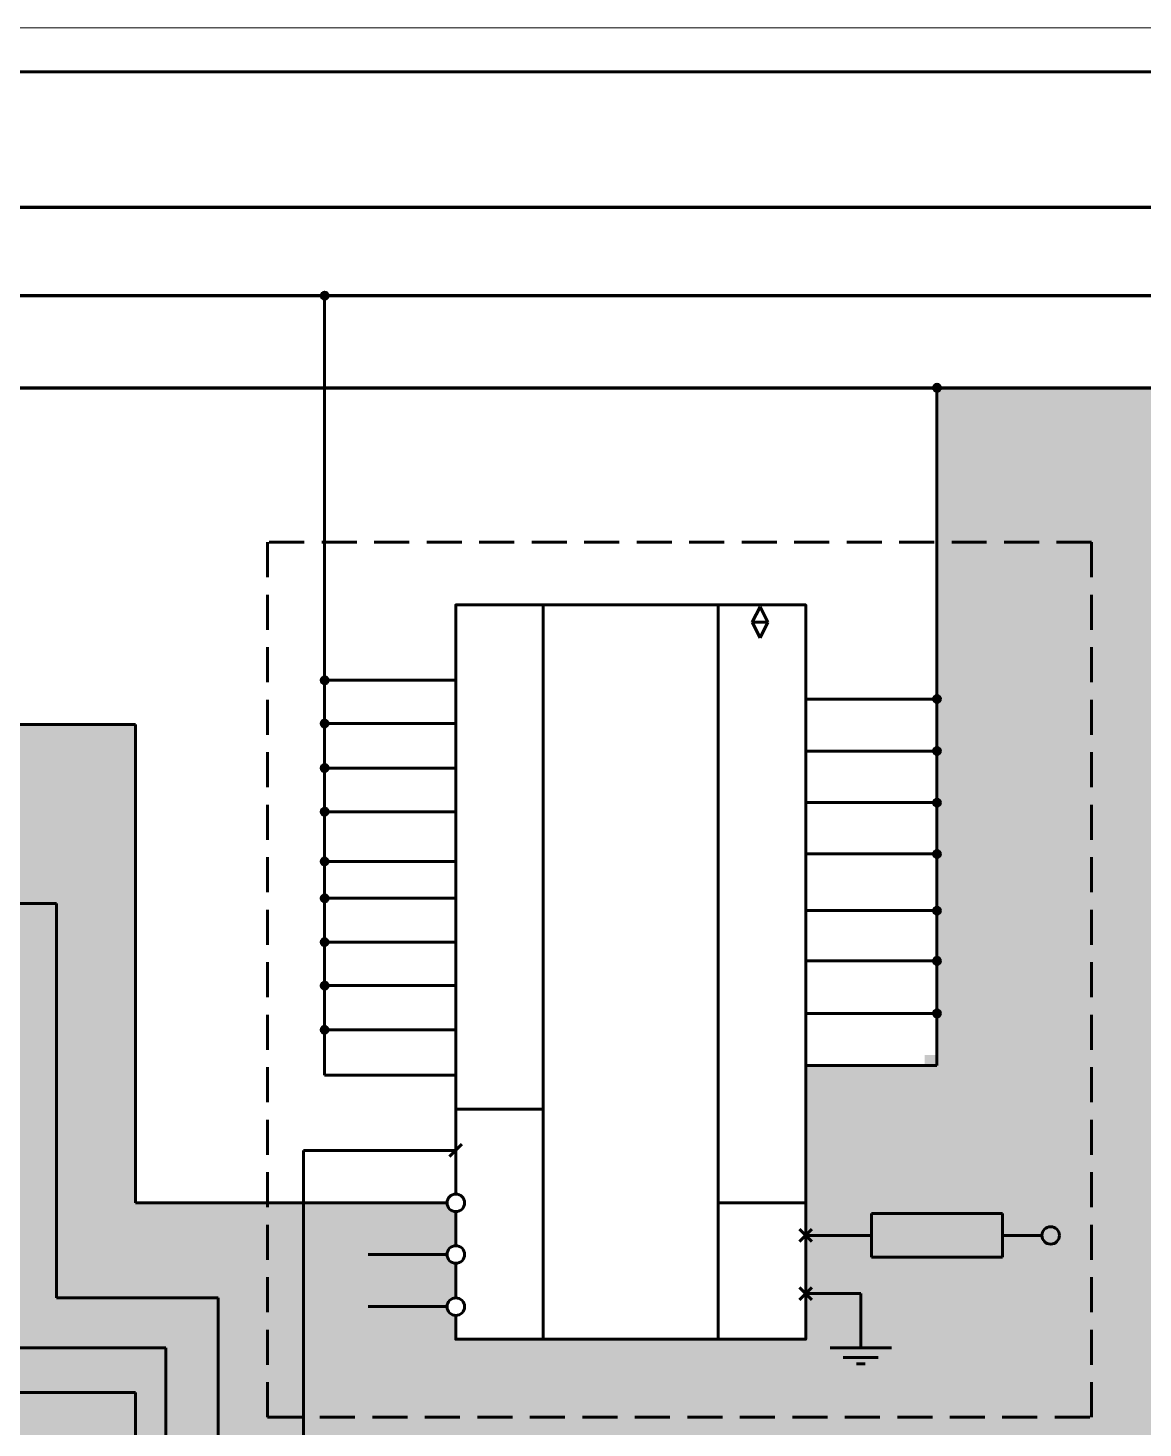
# Model space of a CAD drawing. Header units: millimetres. Extents: x -11 to 409, y -9 to 288.
# Drawn here: x 154.4 to 281.9, y 127.9 to 287.9 of the extents above; entities that cross this region are included whole.
import ezdxf

# ---------------------------------------------------------------- set-up
doc = ezdxf.new("R2010")
doc.units = ezdxf.units.MM
for name, pattern in [('K5LT_BASIC', [0]), ('K5LT_DASHED_REINFORCED', [6, 4, -2]), ('K5LT_REINFORCED', [0]), ('K5LT_THIN', [0])]:
    doc.linetypes.add(name, pattern=pattern)

# ---------------------------------------------------------------- blocks, each defined once
blk = doc.blocks.new('U9')
at = {"color": 150, "linetype": 'K5LT_DASHED_REINFORCED', "lineweight": 60, "true_color": 0x0080ff}
for p, q in [((276.01, 229.12), (181.8, 229.12)), ((181.8, 229.12), (181.8, 129.12)), ((276.01, 129.12), (276.01, 229.12)), ((181.8, 129.12), (276.01, 129.12))]:
    blk.add_line(p, q, dxfattribs=at)
blk = doc.blocks.new('U11')
at = {"color": 150, "linetype": 'K5LT_BASIC', "lineweight": 60, "true_color": 0x0080ff}
for p, q in [((265.83, 152.4), (250.83, 152.4)), ((250.83, 152.4), (250.83, 147.4)), ((265.83, 147.4), (265.83, 152.4)), ((250.83, 147.4), (265.83, 147.4))]:
    blk.add_line(p, q, dxfattribs=at)
blk = doc.blocks.new('U13')
at = {"color": 7, "linetype": 'K5LT_THIN', "lineweight": 18}
blk.add_line((0, 297), (420, 297), dxfattribs=at)
at = {"color": 150, "linetype": 'K5LT_BASIC', "lineweight": 60, "true_color": 0x0080ff}
blk.add_line((20, 292), (415, 292), dxfattribs=at)

msp = doc.modelspace()

# ---------------------------------------------------------------- hatches: boundary and pattern name
h = msp.add_hatch(color=7)
h.paths.add_polyline_path([(381.7, 246.78), (381.78, 246.99), (382, 247.08), (382.21, 246.99), (382.3, 246.78), (382.4, 246.78), (382.28, 247.06), (382, 247.18), (381.71, 247.06), (381.6, 246.78)])
h.paths.add_polyline_path([(382.3, 246.78), (382.21, 246.57), (382, 246.48), (382, 246.38), (382.28, 246.5), (382.4, 246.78)])
h.paths.add_polyline_path([(381.6, 246.78), (381.71, 246.5), (382, 246.38), (382, 246.48), (381.78, 246.57), (381.7, 246.78)])
h.paths.add_polyline_path([(312.4, 257.32), (312.28, 257.6), (312, 257.72), (311.71, 257.6), (311.6, 257.32), (311.7, 257.32), (311.78, 257.53), (312, 257.62), (312.21, 257.53), (312.3, 257.32)])
h.paths.add_polyline_path([(312, 256.92), (312.28, 257.03), (312.4, 257.32), (312.3, 257.32), (312.21, 257.1), (312, 257.02)])
h.paths.add_polyline_path([(312, 257.02), (311.78, 257.1), (311.7, 257.32), (311.6, 257.32), (311.71, 257.03), (312, 256.92)])
h.paths.add_polyline_path([(258.33, 246.38), (258.61, 246.5), (258.73, 246.78), (258.63, 246.78), (258.54, 246.57), (258.33, 246.48)])
h.paths.add_polyline_path([(257.93, 246.78), (258.05, 246.5), (258.33, 246.38), (258.33, 246.48), (258.12, 246.57), (258.03, 246.78)])
h.paths.add_polyline_path([(258.63, 246.78), (258.54, 246.99), (258.33, 247.08), (258.12, 246.99), (258.03, 246.78)])
h.paths.add_polyline_path([(258.73, 246.78), (258.61, 247.06), (258.33, 247.18), (258.05, 247.06), (257.93, 246.78), (258.03, 246.78), (258.12, 246.99), (258.33, 247.08), (258.54, 246.99), (258.63, 246.78)])
h.paths.add_polyline_path([(258.03, 246.78), (258.12, 246.57), (258.33, 246.48), (258.33, 246.78)])
h.paths.add_polyline_path([(258.33, 246.78), (258.33, 246.48), (258.54, 246.57), (258.63, 246.78)])
h.paths.add_polyline_path([(188.73, 257.32), (188.61, 257.6), (188.33, 257.72), (188.05, 257.6), (187.93, 257.32), (188.03, 257.32), (188.12, 257.53), (188.33, 257.62), (188.54, 257.53), (188.63, 257.32)])
h.paths.add_polyline_path([(188.63, 257.32), (188.54, 257.1), (188.33, 257.02), (188.33, 256.92), (188.61, 257.03), (188.73, 257.32)])
h.paths.add_polyline_path([(188.33, 257.02), (188.12, 257.1), (188.03, 257.32), (187.93, 257.32), (188.05, 257.03), (188.33, 256.92)])
h = msp.add_hatch(color=7)
h.paths.add_polyline_path([(258.63, 246.78), (258.54, 246.99), (258.33, 247.08), (258.12, 246.99), (258.03, 246.78)])
h.paths.add_polyline_path([(258.33, 246.48), (258.54, 246.57), (258.63, 246.78), (258.33, 246.78)])
h.paths.add_polyline_path([(258.33, 246.48), (258.33, 246.78), (258.03, 246.78), (258.12, 246.57)])
h.paths.add_polyline_path([(188.63, 257.32), (188.54, 257.53), (188.33, 257.62), (188.12, 257.53), (188.03, 257.32)])
h.paths.add_polyline_path([(188.03, 257.32), (188.12, 257.1), (188.33, 257.02), (188.33, 257.32)])
h.paths.add_polyline_path([(188.33, 257.32), (188.33, 257.02), (188.54, 257.1), (188.63, 257.32)])
h = msp.add_hatch(color=7)
h.paths.add_polyline_path([(382, 174.97), (382.21, 175.05), (382.3, 175.27), (382.21, 175.48), (382, 175.57)])
h.paths.add_polyline_path([(382, 175.27), (382, 175.57), (381.78, 175.48), (381.7, 175.27)])
h.paths.add_polyline_path([(382, 174.97), (382, 175.27), (381.7, 175.27), (381.78, 175.05)])
h.paths.add_polyline_path([(382.3, 193.5), (382.21, 193.72), (382, 193.8), (382, 193.2), (382.21, 193.29)])
h.paths.add_polyline_path([(381.7, 193.5), (382, 193.5), (382, 193.8), (381.78, 193.72)])
h.paths.add_polyline_path([(382, 193.2), (382, 193.5), (381.7, 193.5), (381.78, 193.29)])
h.paths.add_polyline_path([(382.3, 187.03), (382.21, 187.24), (382, 187.33), (382, 186.73), (382.21, 186.82)])
h.paths.add_polyline_path([(382, 187.33), (381.78, 187.24), (381.7, 187.03), (382, 187.03)])
h.paths.add_polyline_path([(381.7, 187.03), (381.78, 186.82), (382, 186.73), (382, 187.03)])
h.paths.add_polyline_path([(382, 181.58), (382, 180.98), (382.21, 181.07), (382.3, 181.28), (382.21, 181.5)])
h.paths.add_polyline_path([(382, 181.28), (382, 181.58), (381.78, 181.5), (381.7, 181.28)])
h.paths.add_polyline_path([(382, 181.28), (381.7, 181.28), (381.78, 181.07), (382, 180.98)])
h.paths.add_polyline_path([(382, 199.37), (381.7, 199.37), (381.78, 199.16), (382, 199.07)])
h.paths.add_polyline_path([(382, 199.67), (381.78, 199.58), (381.7, 199.37), (382, 199.37)])
h.paths.add_polyline_path([(382, 199.67), (382, 199.07), (382.21, 199.16), (382.3, 199.37), (382.21, 199.58)])
h.paths.add_polyline_path([(382, 204.96), (382.21, 205.05), (382.3, 205.26), (382.21, 205.47), (382, 205.56)])
h.paths.add_polyline_path([(382, 205.26), (382, 205.56), (381.78, 205.47), (381.7, 205.26)])
h.paths.add_polyline_path([(382, 204.96), (382, 205.26), (381.7, 205.26), (381.78, 205.05)])
h.paths.add_polyline_path([(381.7, 211.21), (381.78, 211), (382, 210.91), (382, 211.21)])
h.paths.add_polyline_path([(382, 211.21), (382, 211.51), (381.78, 211.42), (381.7, 211.21)])
h.paths.add_polyline_path([(382, 211.51), (382, 210.91), (382.21, 211), (382.3, 211.21), (382.21, 211.42)])
h.paths.add_polyline_path([(312.3, 203.31), (312.21, 203.1), (312, 203.01), (311.78, 203.1), (311.7, 203.31), (311.78, 203.52), (312, 203.61), (312.21, 203.52)])
h.paths.add_polyline_path([(312, 208.41), (312, 208.11), (312.21, 208.2), (312.3, 208.41)])
h.paths.add_polyline_path([(312, 208.11), (311.78, 208.2), (311.7, 208.41), (311.78, 208.63), (312, 208.71), (312, 246.78), (258.63, 246.78), (258.54, 246.57), (258.33, 246.48), (258.33, 211.51), (258.54, 211.42), (258.63, 211.21), (258.54, 211), (258.33, 210.91), (258.33, 205.56), (258.54, 205.47), (258.63, 205.26), (258.54, 205.05), (258.33, 204.96), (258.33, 199.67), (258.54, 199.58), (258.63, 199.37), (258.54, 199.16), (258.33, 199.07), (258.33, 193.8), (258.54, 193.72), (258.63, 193.5), (258.54, 193.29), (258.33, 193.2), (258.33, 187.33), (258.54, 187.24), (258.63, 187.03), (258.54, 186.82), (258.33, 186.73), (258.33, 181.58), (258.54, 181.5), (258.63, 181.28), (258.54, 181.07), (258.33, 180.98), (258.33, 175.57), (258.54, 175.48), (258.63, 175.27), (258.54, 175.05), (258.33, 174.97), (258.33, 169.34), (243.33, 169.34), (243.33, 138.04), (203.33, 138.04), (203.33, 140.76), (202.62, 141.05), (202.33, 141.76), (202.62, 142.47), (203.33, 142.76), (203.33, 146.72), (202.62, 147.01), (202.33, 147.72), (202.62, 148.42), (203.33, 148.72), (203.33, 152.62), (202.62, 152.92), (202.33, 153.62), (188.33, 153.62), (166.7, 153.62), (166.7, 208.31), (161.7, 208.31), (146.7, 208.31), (129.7, 208.31), (129.7, 200.81), (119.7, 200.81), (119.7, 205.34), (104.57, 205.34), (104.57, 193.08), (119.7, 193.08), (119.7, 195.35), (129.7, 195.35), (129.7, 180.35), (119.7, 180.35), (119.7, 184.79), (104.87, 184.79), (104.78, 184.58), (104.57, 184.49), (104.57, 172.09), (119.7, 172.09), (119.7, 174.09), (129.7, 174.09), (129.7, 159.09), (119.7, 159.09), (119.7, 162.22), (104.87, 162.22), (104.78, 162.01), (104.57, 161.92), (104.57, 152.59), (119.7, 152.59), (119.7, 154.28), (129.7, 154.28), (129.7, 139.28), (119.7, 139.28), (119.7, 141.76), (104.87, 141.76), (104.78, 141.54), (104.57, 141.46), (104.57, 131.96), (119.7, 131.96), (119.7, 134.15), (129.7, 134.15), (129.7, 119.15), (119.7, 119.15), (119.7, 122.86), (104.87, 122.86), (104.78, 122.65), (104.57, 122.56), (104.57, 112.9), (119.7, 112.9), (119.7, 114.88), (129.7, 114.88), (129.7, 99.88), (119.7, 99.88), (119.7, 103.59), (104.87, 103.59), (104.78, 103.38), (104.57, 103.29), (104.57, 93.63), (119.7, 93.63), (119.7, 95.79), (129.7, 95.79), (129.7, 80.79), (119.7, 80.79), (119.7, 84.83), (104.87, 84.83), (104.78, 84.62), (104.57, 84.53), (104.57, 73.52), (119.7, 73.52), (119.7, 77.08), (129.7, 77.08), (129.7, 69.58), (141.2, 69.58), (146.7, 69.58), (304.7, 69.58), (304.7, 153.62), (312, 153.62), (326, 153.62), (326.29, 154.33), (327, 154.62), (327, 168.22), (312, 168.22), (312, 173.1), (311.78, 173.18), (311.7, 173.4), (311.78, 173.61), (312, 173.7), (312, 178.15), (311.78, 178.24), (311.7, 178.45), (311.78, 178.67), (312, 178.75), (312, 183.12), (311.78, 183.21), (311.7, 183.42), (311.78, 183.63), (312, 183.72), (312, 188.13), (311.78, 188.22), (311.7, 188.43), (311.78, 188.64), (312, 188.73), (312, 192.34), (311.78, 192.43), (311.7, 192.64), (311.78, 192.86), (312, 192.94), (312, 198.02), (311.78, 198.1), (311.7, 198.32), (311.78, 198.53), (312, 198.62), (312, 203.01), (311.78, 203.1), (311.7, 203.31), (311.78, 203.52), (312, 203.61)])
h.paths.add_polyline_path([(327, 208.41), (312.3, 208.41), (312.21, 208.2), (312, 208.11), (312, 203.61), (312.21, 203.52), (312.3, 203.31), (327, 203.31)])
h.paths.add_polyline_path([(312.3, 208.41), (327, 208.41), (327, 213.35), (312, 213.35), (312, 208.71), (312.21, 208.63)])
h.paths.add_polyline_path([(327, 203.31), (312.3, 203.31), (312.21, 203.1), (312, 203.01), (312, 198.62), (312.21, 198.53), (312.3, 198.32), (327, 198.32)])
h.paths.add_polyline_path([(327, 198.32), (312.3, 198.32), (312.21, 198.1), (312, 198.02), (312, 192.94), (312.21, 192.86), (312.3, 192.64), (327, 192.64)])
h.paths.add_polyline_path([(327, 183.42), (312.3, 183.42), (312.21, 183.21), (312, 183.12), (312, 178.75), (312.21, 178.67), (312.3, 178.45), (327, 178.45)])
h.paths.add_polyline_path([(312.3, 173.4), (327, 173.4), (327, 178.45), (312.3, 178.45), (312.21, 178.24), (312, 178.15), (312, 173.7), (312.21, 173.61)])
h.paths.add_polyline_path([(327, 173.4), (312.3, 173.4), (312.21, 173.18), (312, 173.1), (312, 168.22), (327, 168.22)])
h.paths.add_polyline_path([(312, 178.45), (312, 178.75), (311.78, 178.67), (311.7, 178.45), (311.78, 178.24), (312, 178.15)])
h.paths.add_polyline_path([(312.3, 188.43), (327, 188.43), (327, 192.64), (312.3, 192.64), (312.21, 192.43), (312, 192.34), (312, 188.73), (312.21, 188.64)])
h.paths.add_polyline_path([(327, 188.43), (312.3, 188.43), (312.21, 188.22), (312, 188.13), (312, 183.72), (312.21, 183.63), (312.3, 183.42), (327, 183.42)])
h.paths.add_polyline_path([(312, 192.94), (311.78, 192.86), (311.7, 192.64), (311.78, 192.43), (312, 192.34)])
h.paths.add_polyline_path([(312, 192.64), (312, 192.94), (311.78, 192.86), (311.7, 192.64), (311.78, 192.43), (312, 192.34)])
h.paths.add_polyline_path([(312, 178.15), (312, 178.75), (311.78, 178.67), (311.7, 178.45), (311.78, 178.24)])
h.paths.add_polyline_path([(312, 246.78), (312, 213.35), (327, 213.35), (327, 221.96), (367, 221.96), (367, 211.21), (381.7, 211.21), (381.78, 211.42), (382, 211.51), (382, 246.78)])
h = msp.add_hatch(color=7)
h.paths.add_polyline_path([(188.33, 213.05), (188.12, 213.14), (188.03, 213.35), (188.12, 213.56), (188.33, 213.65), (188.33, 213.75), (188.05, 213.63), (187.93, 213.35), (188.05, 213.07), (188.33, 212.95)])
h.paths.add_polyline_path([(188.33, 213.65), (188.54, 213.56), (188.63, 213.35), (188.73, 213.35), (188.61, 213.63), (188.33, 213.75)])
h.paths.add_polyline_path([(188.33, 213.05), (188.54, 213.14), (188.63, 213.35), (188.33, 213.35)])
h.paths.add_polyline_path([(188.33, 212.95), (188.61, 213.07), (188.73, 213.35), (188.63, 213.35), (188.54, 213.14), (188.33, 213.05)])
h.paths.add_polyline_path([(188.33, 208.71), (188.54, 208.63), (188.63, 208.41), (188.73, 208.41), (188.61, 208.7), (188.33, 208.81)])
h.paths.add_polyline_path([(188.33, 208.11), (188.12, 208.2), (188.03, 208.41), (188.12, 208.63), (188.33, 208.71), (188.33, 208.81), (188.05, 208.7), (187.93, 208.41), (188.05, 208.13), (188.33, 208.01)])
h.paths.add_polyline_path([(188.63, 208.41), (188.54, 208.2), (188.33, 208.11), (188.33, 208.01), (188.61, 208.13), (188.73, 208.41)])
h.paths.add_polyline_path([(188.33, 203.01), (188.12, 203.1), (188.03, 203.31), (188.12, 203.52), (188.33, 203.61), (188.33, 203.71), (188.05, 203.59), (187.93, 203.31), (188.05, 203.03), (188.33, 202.91)])
h.paths.add_polyline_path([(188.73, 203.31), (188.61, 203.59), (188.33, 203.71), (188.33, 203.61), (188.54, 203.52), (188.63, 203.31)])
h.paths.add_polyline_path([(188.63, 203.31), (188.54, 203.1), (188.33, 203.01), (188.33, 202.91), (188.61, 203.03), (188.73, 203.31)])
h.paths.add_polyline_path([(188.33, 198.02), (188.12, 198.1), (188.03, 198.32), (188.12, 198.53), (188.33, 198.62), (188.33, 198.72), (188.05, 198.6), (187.93, 198.32), (188.05, 198.03), (188.33, 197.92)])
h.paths.add_polyline_path([(188.33, 198.62), (188.54, 198.53), (188.63, 198.32), (188.73, 198.32), (188.61, 198.6), (188.33, 198.72)])
h.paths.add_polyline_path([(188.33, 197.92), (188.61, 198.03), (188.73, 198.32), (188.63, 198.32), (188.54, 198.1), (188.33, 198.02)])
h.paths.add_polyline_path([(188.33, 192.94), (188.54, 192.86), (188.63, 192.64), (188.73, 192.64), (188.61, 192.93), (188.33, 193.04)])
h.paths.add_polyline_path([(188.33, 192.24), (188.61, 192.36), (188.73, 192.64), (188.63, 192.64), (188.54, 192.43), (188.33, 192.34)])
h.paths.add_polyline_path([(188.33, 192.94), (188.12, 192.86), (188.03, 192.64), (188.12, 192.43), (188.33, 192.34)])
h.paths.add_polyline_path([(188.33, 193.04), (188.05, 192.93), (187.93, 192.64), (188.05, 192.36), (188.33, 192.24), (188.33, 192.34), (188.12, 192.43), (188.03, 192.64), (188.12, 192.86), (188.33, 192.94)])
h.paths.add_polyline_path([(188.33, 188.73), (188.12, 188.64), (188.03, 188.43), (188.12, 188.22), (188.33, 188.13)])
h.paths.add_polyline_path([(188.73, 188.43), (188.61, 188.71), (188.33, 188.83), (188.33, 188.73), (188.54, 188.64), (188.63, 188.43)])
h.paths.add_polyline_path([(188.33, 188.03), (188.61, 188.15), (188.73, 188.43), (188.63, 188.43), (188.54, 188.22), (188.33, 188.13)])
h.paths.add_polyline_path([(188.33, 188.83), (188.05, 188.71), (187.93, 188.43), (188.05, 188.15), (188.33, 188.03), (188.33, 188.13), (188.12, 188.22), (188.03, 188.43), (188.12, 188.64), (188.33, 188.73)])
h.paths.add_polyline_path([(188.73, 183.42), (188.61, 183.7), (188.33, 183.82), (188.33, 183.72), (188.54, 183.63), (188.63, 183.42)])
h.paths.add_polyline_path([(188.33, 183.12), (188.12, 183.21), (188.03, 183.42), (188.12, 183.63), (188.33, 183.72), (188.33, 183.82), (188.05, 183.7), (187.93, 183.42), (188.05, 183.13), (188.33, 183.02)])
h.paths.add_polyline_path([(188.63, 183.42), (188.54, 183.21), (188.33, 183.12), (188.33, 183.02), (188.61, 183.13), (188.73, 183.42)])
h.paths.add_polyline_path([(188.73, 178.45), (188.61, 178.74), (188.33, 178.85), (188.33, 178.75), (188.54, 178.67), (188.63, 178.45)])
h.paths.add_polyline_path([(188.33, 178.15), (188.12, 178.24), (188.03, 178.45), (188.12, 178.67), (188.33, 178.75), (188.33, 178.85), (188.05, 178.74), (187.93, 178.45), (188.05, 178.17), (188.33, 178.05)])
h.paths.add_polyline_path([(188.63, 178.45), (188.54, 178.24), (188.33, 178.15), (188.33, 178.05), (188.61, 178.17), (188.73, 178.45)])
h.paths.add_polyline_path([(188.33, 173.7), (188.54, 173.61), (188.63, 173.4), (188.73, 173.4), (188.61, 173.68), (188.33, 173.8)])
h.paths.add_polyline_path([(188.33, 173.1), (188.12, 173.18), (188.03, 173.4), (188.12, 173.61), (188.33, 173.7), (188.33, 173.8), (188.05, 173.68), (187.93, 173.4), (188.05, 173.11), (188.33, 173)])
h.paths.add_polyline_path([(188.63, 173.4), (188.54, 173.18), (188.33, 173.1), (188.33, 173), (188.61, 173.11), (188.73, 173.4)])
h = msp.add_hatch(color=7)
h.paths.add_polyline_path([(258.03, 211.21), (258.12, 211), (258.33, 210.91), (258.54, 211), (258.63, 211.21), (258.54, 211.42), (258.33, 211.51), (258.12, 211.42)])
h.paths.add_polyline_path([(258.03, 205.26), (258.12, 205.47), (258.33, 205.56), (258.54, 205.47), (258.63, 205.26), (258.54, 205.05), (258.33, 204.96), (258.12, 205.05)])
h.paths.add_polyline_path([(258.03, 199.37), (258.12, 199.16), (258.33, 199.07), (258.54, 199.16), (258.63, 199.37), (258.54, 199.58), (258.33, 199.67), (258.12, 199.58)])
h.paths.add_polyline_path([(258.63, 193.5), (258.54, 193.72), (258.33, 193.8), (258.12, 193.72), (258.03, 193.5), (258.12, 193.29), (258.33, 193.2), (258.54, 193.29)])
h.paths.add_polyline_path([(258.03, 187.03), (258.12, 186.82), (258.33, 186.73), (258.54, 186.82), (258.63, 187.03), (258.54, 187.24), (258.33, 187.33), (258.12, 187.24)])
h.paths.add_polyline_path([(258.63, 181.28), (258.54, 181.5), (258.33, 181.58), (258.12, 181.5), (258.03, 181.28), (258.12, 181.07), (258.33, 180.98), (258.54, 181.07)])
h.paths.add_polyline_path([(258.03, 175.27), (258.12, 175.05), (258.33, 174.97), (258.54, 175.05), (258.63, 175.27), (258.54, 175.48), (258.33, 175.57), (258.12, 175.48)])
h.paths.add_polyline_path([(258.03, 169.34), (258.12, 169.13), (258.33, 169.04), (258.54, 169.13), (258.63, 169.34), (258.54, 169.55), (258.33, 169.64), (258.12, 169.55)])
h.paths.add_polyline_path([(188.33, 213.35), (188.33, 213.65), (188.12, 213.56), (188.03, 213.35), (188.12, 213.14), (188.33, 213.05)])
h.paths.add_polyline_path([(188.33, 213.35), (188.63, 213.35), (188.54, 213.56), (188.33, 213.65)])
h.paths.add_polyline_path([(188.33, 213.05), (188.54, 213.14), (188.63, 213.35), (188.33, 213.35)])
h.paths.add_polyline_path([(188.63, 208.41), (188.33, 208.41), (188.33, 208.11), (188.54, 208.2)])
h.paths.add_polyline_path([(188.33, 208.71), (188.12, 208.63), (188.03, 208.41), (188.12, 208.2), (188.33, 208.11)])
h.paths.add_polyline_path([(188.63, 208.41), (188.54, 208.63), (188.33, 208.71), (188.33, 208.41)])
h.paths.add_polyline_path([(188.33, 203.31), (188.33, 203.01), (188.54, 203.1), (188.63, 203.31)])
h.paths.add_polyline_path([(188.33, 203.61), (188.12, 203.52), (188.03, 203.31), (188.12, 203.1), (188.33, 203.01)])
h.paths.add_polyline_path([(188.33, 203.61), (188.33, 203.31), (188.63, 203.31), (188.54, 203.52)])
h.paths.add_polyline_path([(188.33, 198.62), (188.33, 198.32), (188.63, 198.32), (188.54, 198.53)])
h.paths.add_polyline_path([(188.33, 198.02), (188.54, 198.1), (188.63, 198.32), (188.33, 198.32)])
h.paths.add_polyline_path([(188.33, 198.02), (188.33, 198.62), (188.12, 198.53), (188.03, 198.32), (188.12, 198.1)])
h.paths.add_polyline_path([(188.33, 192.34), (188.33, 192.94), (188.12, 192.86), (188.03, 192.64), (188.12, 192.43)])
h.paths.add_polyline_path([(188.33, 192.64), (188.63, 192.64), (188.54, 192.86), (188.33, 192.94)])
h.paths.add_polyline_path([(188.63, 192.64), (188.33, 192.64), (188.33, 192.34), (188.54, 192.43)])
h.paths.add_polyline_path([(188.33, 173.4), (188.33, 173.1), (188.54, 173.18), (188.63, 173.4)])
h.paths.add_polyline_path([(188.33, 173.7), (188.12, 173.61), (188.03, 173.4), (188.12, 173.18), (188.33, 173.1)])
h.paths.add_polyline_path([(188.63, 173.4), (188.54, 173.61), (188.33, 173.7), (188.33, 173.4)])
h.paths.add_polyline_path([(188.33, 178.45), (188.33, 178.15), (188.54, 178.24), (188.63, 178.45)])
h.paths.add_polyline_path([(188.33, 178.75), (188.12, 178.67), (188.03, 178.45), (188.12, 178.24), (188.33, 178.15)])
h.paths.add_polyline_path([(188.33, 178.75), (188.33, 178.45), (188.63, 178.45), (188.54, 178.67)])
h.paths.add_polyline_path([(188.63, 183.42), (188.33, 183.42), (188.33, 183.12), (188.54, 183.21)])
h.paths.add_polyline_path([(188.33, 183.72), (188.33, 183.42), (188.63, 183.42), (188.54, 183.63)])
h.paths.add_polyline_path([(188.33, 183.42), (188.33, 183.72), (188.12, 183.63), (188.03, 183.42), (188.12, 183.21), (188.33, 183.12)])
h.paths.add_polyline_path([(188.33, 188.43), (188.63, 188.43), (188.54, 188.64), (188.33, 188.73)])
h.paths.add_polyline_path([(188.63, 188.43), (188.33, 188.43), (188.33, 188.13), (188.54, 188.22)])
h.paths.add_polyline_path([(188.33, 188.13), (188.33, 188.73), (188.12, 188.64), (188.03, 188.43), (188.12, 188.22)])
h = msp.add_hatch(color=7)
h.paths.add_polyline_path([(258.33, 175.67), (258.05, 175.55), (257.93, 175.27), (258.03, 175.27), (258.12, 175.48), (258.33, 175.57)])
h.paths.add_polyline_path([(258.33, 175.57), (258.54, 175.48), (258.63, 175.27), (258.54, 175.05), (258.33, 174.97), (258.33, 174.87), (258.61, 174.98), (258.73, 175.27), (258.61, 175.55), (258.33, 175.67)])
h.paths.add_polyline_path([(258.33, 174.97), (258.12, 175.05), (258.03, 175.27), (257.93, 175.27), (258.05, 174.98), (258.33, 174.87)])
h.paths.add_polyline_path([(258.33, 181.58), (258.54, 181.5), (258.63, 181.28), (258.54, 181.07), (258.33, 180.98), (258.33, 180.88), (258.61, 181), (258.73, 181.28), (258.61, 181.57), (258.33, 181.68)])
h.paths.add_polyline_path([(258.03, 181.28), (258.12, 181.5), (258.33, 181.58), (258.33, 181.68), (258.05, 181.57), (257.93, 181.28)])
h.paths.add_polyline_path([(258.33, 180.98), (258.12, 181.07), (258.03, 181.28), (257.93, 181.28), (258.05, 181), (258.33, 180.88)])
h.paths.add_polyline_path([(258.33, 186.63), (258.61, 186.75), (258.73, 187.03), (258.61, 187.31), (258.33, 187.43), (258.33, 187.33), (258.54, 187.24), (258.63, 187.03), (258.54, 186.82), (258.33, 186.73)])
h.paths.add_polyline_path([(258.03, 187.03), (258.12, 187.24), (258.33, 187.33), (258.33, 187.43), (258.05, 187.31), (257.93, 187.03)])
h.paths.add_polyline_path([(257.93, 187.03), (258.05, 186.75), (258.33, 186.63), (258.33, 186.73), (258.12, 186.82), (258.03, 187.03)])
h.paths.add_polyline_path([(258.73, 193.5), (258.61, 193.79), (258.33, 193.9), (258.33, 193.8), (258.54, 193.72), (258.63, 193.5), (258.54, 193.29), (258.33, 193.2), (258.33, 193.1), (258.61, 193.22)])
h.paths.add_polyline_path([(258.03, 193.5), (258.12, 193.72), (258.33, 193.8), (258.33, 193.9), (258.05, 193.79), (257.93, 193.5)])
h.paths.add_polyline_path([(258.33, 193.2), (258.12, 193.29), (258.03, 193.5), (257.93, 193.5), (258.05, 193.22), (258.33, 193.1)])
h.paths.add_polyline_path([(258.33, 199.67), (258.54, 199.58), (258.63, 199.37), (258.54, 199.16), (258.33, 199.07), (258.33, 198.97), (258.61, 199.09), (258.73, 199.37), (258.61, 199.65), (258.33, 199.77)])
h.paths.add_polyline_path([(258.33, 199.07), (258.12, 199.16), (258.03, 199.37), (257.93, 199.37), (258.05, 199.09), (258.33, 198.97)])
h.paths.add_polyline_path([(258.33, 199.67), (258.12, 199.58), (258.03, 199.37), (258.33, 199.37)])
h.paths.add_polyline_path([(258.33, 199.77), (258.05, 199.65), (257.93, 199.37), (258.03, 199.37), (258.12, 199.58), (258.33, 199.67)])
h.paths.add_polyline_path([(258.33, 205.56), (258.54, 205.47), (258.63, 205.26), (258.54, 205.05), (258.33, 204.96), (258.33, 204.86), (258.61, 204.97), (258.73, 205.26), (258.61, 205.54), (258.33, 205.66)])
h.paths.add_polyline_path([(258.33, 204.96), (258.12, 205.05), (258.03, 205.26), (257.93, 205.26), (258.05, 204.97), (258.33, 204.86)])
h.paths.add_polyline_path([(258.33, 205.66), (258.05, 205.54), (257.93, 205.26), (258.03, 205.26), (258.12, 205.47), (258.33, 205.56)])
h.paths.add_polyline_path([(258.63, 211.21), (258.54, 211), (258.33, 210.91), (258.33, 210.81), (258.61, 210.93), (258.73, 211.21), (258.61, 211.49), (258.33, 211.61), (258.33, 211.51), (258.54, 211.42)])
h.paths.add_polyline_path([(258.33, 210.91), (258.12, 211), (258.03, 211.21), (257.93, 211.21), (258.05, 210.93), (258.33, 210.81)])
h.paths.add_polyline_path([(258.03, 211.21), (258.12, 211.42), (258.33, 211.51), (258.33, 211.61), (258.05, 211.49), (257.93, 211.21)])
at = {"true_color": 0xffffff}
h = msp.add_hatch(color=7, dxfattribs=at)
h.paths.add_polyline_path([(258.33, 170.53), (256.92, 170.53), (256.92, 169.34), (258.33, 169.34)])
h.paths.add_polyline_path([(259.92, 170.53), (258.33, 170.53), (258.33, 169.34), (256.92, 169.34), (256.92, 168.53), (259.92, 168.53)])

# ---------------------------------------------------------------- linework, layer by layer
at = {"color": 134, "linetype": 'K5LT_REINFORCED', "lineweight": 100, "true_color": 0x009696}
for p, q in [((34.47, 267.41), (398.47, 267.41)), ((34.47, 257.32), (398.47, 257.32)), ((34.47, 246.78), (398.47, 246.78))]:
    msp.add_line(p, q, dxfattribs=at)
at = {"color": 150, "linetype": 'K5LT_BASIC', "lineweight": 60, "true_color": 0x0080ff}
for p, q in [((188.33, 168.22), (188.33, 257.32)), ((258.33, 169.34), (258.33, 246.78)), ((213.33, 221.96), (213.33, 138.04)), ((213.33, 221.96), (213.33, 138.04)), ((233.33, 221.96), (233.33, 138.04)), ((233.33, 221.96), (233.33, 138.04)), ((238.11, 221.76), (237.21, 219.98)), ((239, 219.98), (238.11, 221.76)), ((239, 219.98), (237.21, 219.98)), ((238.11, 218.19), (237.21, 219.98)), ((239, 219.98), (238.11, 218.19)), ((203.33, 213.35), (188.33, 213.35)), ((243.33, 211.21), (258.33, 211.21)), ((146.7, 208.31), (161.7, 208.31)), ((161.7, 208.31), (166.7, 208.31)), ((166.7, 153.62), (166.7, 208.31)), ((203.33, 208.41), (188.33, 208.41)), ((243.33, 205.26), (258.33, 205.26)), ((203.33, 203.31), (188.33, 203.31)), ((203.33, 203.31), (188.33, 203.31)), ((243.33, 199.37), (258.33, 199.37)), ((243.33, 199.37), (258.33, 199.37)), ((203.33, 198.32), (188.33, 198.32)), ((203.33, 192.64), (188.33, 192.64)), ((243.33, 193.5), (258.33, 193.5)), ((146.7, 187.85), (157.7, 187.85)), ((157.7, 187.85), (157.7, 142.76)), ((203.33, 188.43), (188.33, 188.43)), ((243.33, 187.03), (258.33, 187.03)), ((203.33, 183.42), (188.33, 183.42)), ((243.33, 181.28), (258.33, 181.28)), ((203.33, 178.45), (188.33, 178.45)), ((243.33, 175.27), (258.33, 175.27)), ((203.33, 173.4), (188.33, 173.4)), ((203.33, 173.4), (188.33, 173.4)), ((203.33, 168.22), (188.33, 168.22)), ((243.33, 169.34), (258.33, 169.34)), ((203.33, 164.33), (213.33, 164.33)), ((202.61, 158.91), (204.03, 160.32)), ((203.32, 159.62), (185.91, 159.62)), ((185.91, 115.46), (185.91, 159.62)), ((166.7, 153.62), (188.33, 153.62)), ((202.33, 153.62), (188.33, 153.62)), ((202.33, 153.62), (188.33, 153.62)), ((243.33, 153.62), (233.33, 153.62)), ((203.33, 152.62), (203.33, 148.72)), ((242.6, 149.19), (244.01, 150.61)), ((244.01, 149.19), (242.6, 150.61)), ((243.3, 149.9), (250.83, 149.9)), ((265.83, 149.9), (270.33, 149.9)), ((202.33, 147.72), (193.33, 147.72)), ((203.33, 146.72), (203.33, 142.76)), ((157.7, 142.76), (176.15, 142.76)), ((176.15, 107.47), (176.15, 142.76)), ((242.6, 142.54), (244.01, 143.96)), ((244.01, 142.54), (242.6, 143.96)), ((243.3, 143.25), (249.62, 143.25)), ((249.62, 137.04), (249.62, 143.25)), ((202.33, 141.76), (193.33, 141.76)), ((151.68, 137.04), (170.2, 137.04)), ((170.2, 137.04), (170.2, 100.92)), ((246.12, 137.04), (253.12, 137.04)), ((247.62, 135.95), (251.62, 135.95)), ((249.12, 135.23), (250.12, 135.23)), ((146.7, 131.96), (166.7, 131.96)), ((166.7, 131.96), (166.7, 95.03))]:
    msp.add_line(p, q, dxfattribs=at)
msp.add_lwpolyline([(203.33, 140.76), (203.33, 138.04), (243.33, 138.04), (243.33, 221.96), (203.33, 221.96), (203.33, 154.62)], dxfattribs=at)
for centre, radius in [((188.33, 257.32), 0.4), ((188.33, 257.32), 0.3), ((258.33, 246.78), 0.4), ((258.33, 246.78), 0.3), ((188.33, 213.35), 0.4), ((188.33, 213.35), 0.3), ((258.33, 211.21), 0.4), ((258.33, 211.21), 0.3), ((188.33, 208.41), 0.4), ((188.33, 208.41), 0.3), ((258.33, 205.26), 0.4), ((258.33, 205.26), 0.3), ((188.33, 203.31), 0.4), ((188.33, 203.31), 0.3), ((188.33, 198.32), 0.4), ((188.33, 198.32), 0.3), ((258.33, 199.37), 0.4), ((258.33, 199.37), 0.3), ((258.33, 193.5), 0.4), ((258.33, 193.5), 0.3), ((188.33, 192.64), 0.4), ((188.33, 192.64), 0.3), ((188.33, 188.43), 0.4), ((188.33, 188.43), 0.3), ((258.33, 187.03), 0.4), ((258.33, 187.03), 0.3), ((188.33, 183.42), 0.4), ((188.33, 183.42), 0.3), ((258.33, 181.28), 0.4), ((258.33, 181.28), 0.3), ((188.33, 178.45), 0.4), ((188.33, 178.45), 0.3), ((188.33, 178.45), 0.3), ((258.33, 175.27), 0.4), ((258.33, 175.27), 0.3), ((188.33, 173.4), 0.4), ((188.33, 173.4), 0.3), ((188.33, 173.4), 0.3), ((203.33, 153.62), 1), ((203.33, 153.62), 1), ((271.33, 149.9), 1), ((203.33, 147.72), 1), ((203.33, 141.76), 1)]:
    msp.add_circle(centre, radius, dxfattribs=at)

# ---------------------------------------------------------------- block references
for name, p in [('U13', (-10.67, -9.09)), ('U9', (0, 0)), ('U11', (0, 0))]:
    msp.add_blockref(name, p)

doc.saveas('drawing.dxf')
